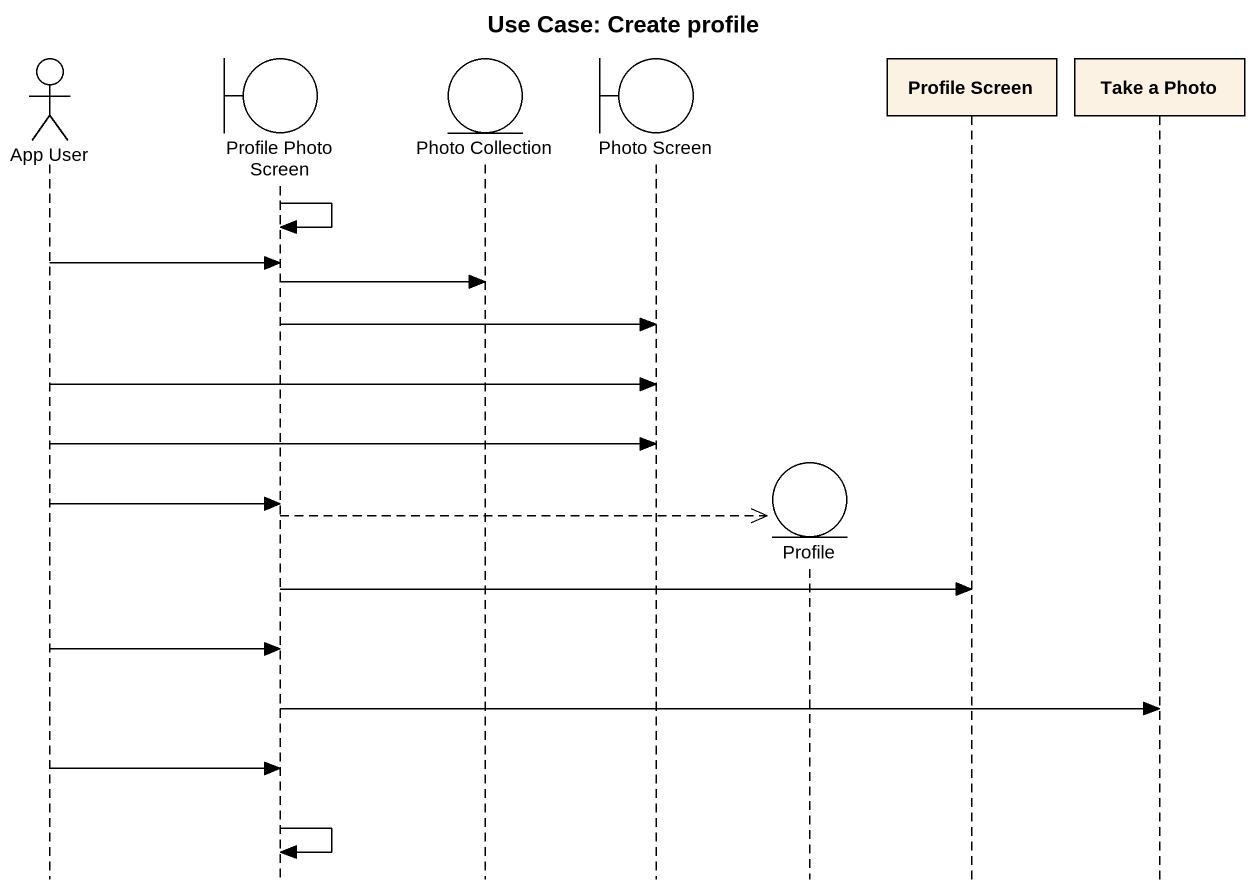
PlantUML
@startuml
title Use Case: Create profile
hide footbox
actor "App User" as App_User
boundary "Profile Photo Screen" as Profile_Photo_Screen
entity "Photo Collection" as Photo_Collection
boundary "Photo Screen" as Photo_Screen
entity Profile
participant "Profile Screen" as Profile_Screen
participant "Take a Photo" as Take_a_Photo

Profile_Photo_Screen -> Profile_Photo_Screen
App_User -> Profile_Photo_Screen
Profile_Photo_Screen -> Photo_Collection
Profile_Photo_Screen -> Photo_Screen
App_User -> Photo_Screen
App_User -> Photo_Screen
App_User -> Profile_Photo_Screen
Profile_Photo_Screen -->> Profile **
Profile_Photo_Screen -> Profile_Screen
App_User -> Profile_Photo_Screen
Profile_Photo_Screen -> Take_a_Photo
App_User -> Profile_Photo_Screen
Profile_Photo_Screen -> Profile_Photo_Screen
@enduml
